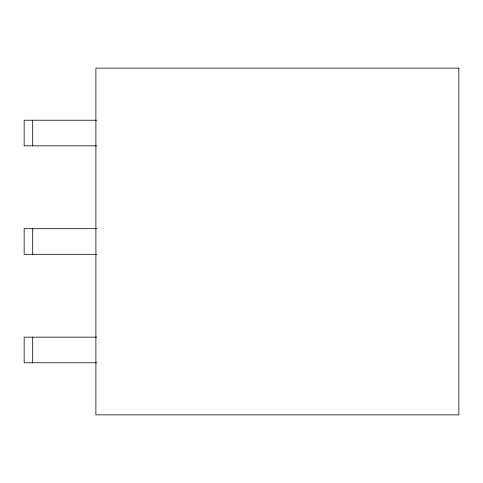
<?xml version="1.0" encoding="UTF-8"?>
<svg xmlns="http://www.w3.org/2000/svg" width="483" height="483" viewBox="0 0 483 483"><rect width="100%" height="100%" fill="white"/><g stroke="black" fill="none" stroke-linecap="round" stroke-linejoin="round"><path stroke-width="0.72" d="M96.648 120.231L24.15 120.231L24.15 145.848L96.648 145.848M96.648 228.688L24.15 228.688L24.15 254.312L96.648 254.312M96.648 337.152L24.15 337.152L24.15 362.769L96.648 362.769M32.693 120.231L32.693 145.848M32.693 228.688L32.693 254.312M32.693 337.152L32.693 362.769M458.85 68.133L95.888 68.133L95.888 414.867L458.85 414.867L458.85 68.133"/></g></svg>
